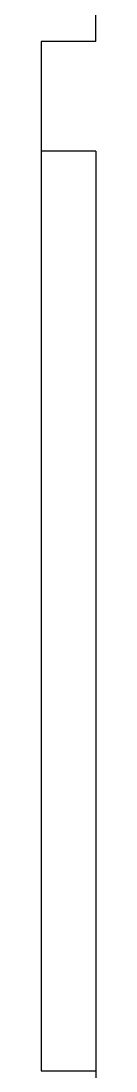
# Model space of a CAD drawing. Extents: x 311 to 600, y 16 to 462.
# Drawn here: x 453.8 to 456.9, y 193.1 to 254 of the extents above; entities that cross this region are included whole.
import ezdxf

# ---------------------------------------------------------------- set-up
doc = ezdxf.new("R2010")
doc.units = 0
doc.header["$MEASUREMENT"] = 0
doc.layers.get('0').update_dxf_attribs({"color": 13, "linetype": 'CONTINUOUS'})

msp = doc.modelspace()

# ---------------------------------------------------------------- linework, layer by layer
for p, q in [((456.935, 252.798, 0), (456.935, 259.148, 0)), ((453.76, 252.798, 0), (453.76, 246.448, 0)), ((456.935, 252.798, 0), (453.76, 252.798, 0)), ((456.935, 246.448, 0), (453.76, 246.448, 0)), ((453.76, 246.448, 0), (453.76, 193.123, 0)), ((456.935, 246.448, 0), (456.935, 240.098, 0)), ((456.935, 240.098, 0), (456.935, 193.123, 0)), ((453.76, 193.123, 0), (456.935, 193.123, 0)), ((456.935, 193.123, 0), (456.935, 186.773, 0))]:
    msp.add_line(p, q)

doc.saveas('drawing.dxf')
